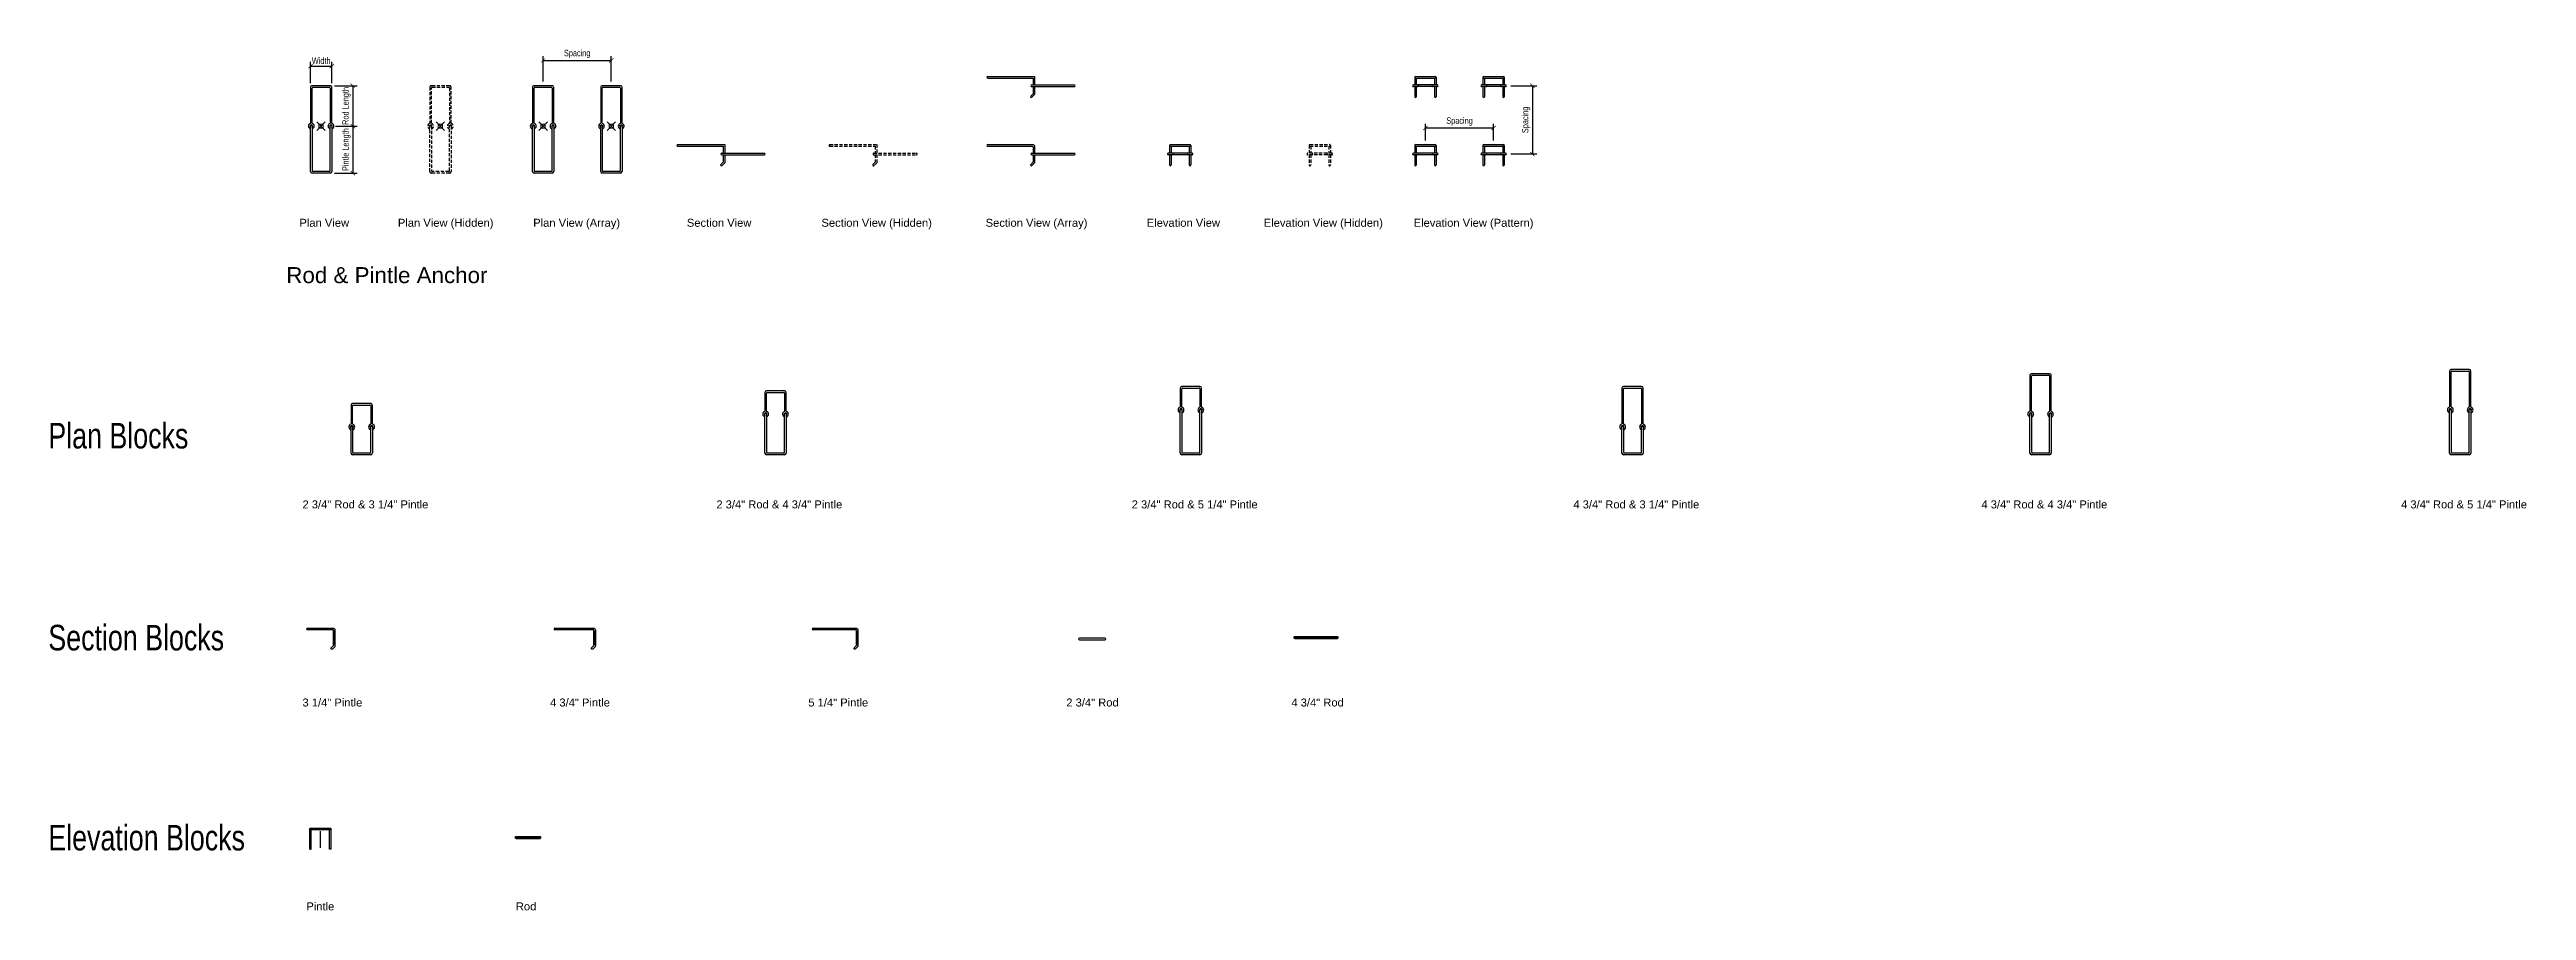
# Model space of a CAD drawing. Header units: inches. Extents: x -20 to 271, y -23 to 78.
import ezdxf
from ezdxf.enums import TextEntityAlignment as Align

# ---------------------------------------------------------------- set-up
doc = ezdxf.new("R2010")
doc.units = ezdxf.units.IN
doc.header["$LTSCALE"] = 48
doc.header["$MEASUREMENT"] = 0
doc.header["$PDMODE"] = 99
doc.header["$PDSIZE"] = 0.5
doc.linetypes.add('HIDDEN2', pattern=[0.1875, 0.125, -0.0625])
doc.layers.add('DIMLINE', color=211, linetype='Continuous', lineweight=18)
doc.layers.add('TITTXT', color=213, linetype='Continuous', lineweight=50)
doc.layers.add('FINE', color=70, linetype='Continuous')
doc.styles.add('Arch-Dim', font='ARIAL.TTF', dxfattribs={"width": 0.75})
doc.styles.add('RomanS', font='romans.shx')
doc.dimstyles.new('Aec-Arch-I-96', dxfattribs={"dimscale": 96, "dimtxt": 0.09375, "dimasz": 0.0625, "dimexe": 0.0625, "dimexo": 0.0625, "dimgap": 0.03125, "dimtad": 1, "dimdec": 4, "dimzin": 3, "dimdsep": 46, "dimlunit": 4, "dimtxsty": 'Arch-Dim', "dimblk": 'ARCHTICK', "dimcen": 0.09375, "dimazin": 2, "dimtfac": 0.75, "dimtdec": 4, "dimtix": 1, "dimtmove": 2, "dimatfit": 2, "dimfxl": 1, "dimtolj": 1, "dimtzin": 0, "dimarcsym": 0})

# ---------------------------------------------------------------- blocks, each defined once
blk = doc.blocks.new('Anno_Title_T2')
at = {"color": 0, "linetype": 'ByBlock', "lineweight": -2, "style": 'RomanS'}
blk.add_attdef('TITLE', (0, 0.5), '', height=1.25, dxfattribs=at)
blk.add_attdef('SCALE', text='', height=0.75, dxfattribs=at).set_placement((0, -0.5), align=Align.TOP_LEFT)
blk = doc.blocks.new('_ArchTick')
at = {"color": 0, "linetype": 'ByBlock', "const_width": 0.15}
blk.add_lwpolyline([(-0.5, -0.5), (0.5, 0.5)], dxfattribs=at)
blk = doc.blocks.new('*D16')
at = {"layer": 'Defpoints', "color": 0}
for p in [(13.01, 74.01), (13.11, 69.26), (15.66, 69.26)]:
    blk.add_point(p, dxfattribs=at)
at = {"layer": 'DIMLINE', "color": 8, "lineweight": -2}
for p, q in [((13.51, 74.01), (16.16, 74.01)), ((15.66, 74.01), (15.66, 69.26)), ((13.61, 69.26), (16.16, 69.26))]:
    blk.add_line(p, q, dxfattribs=at)
at = {"layer": 'DIMLINE', "color": 8, "lineweight": -2, "xscale": 0.5, "yscale": 0.5, "zscale": 0.5}
for p, rotation in [((15.66, 74.01), 90), ((15.66, 69.26), 270)]:
    blk.add_blockref('_ArchTick', p, dxfattribs=dict(at, rotation=rotation))
at = {"layer": 'DIMLINE', "color": 0, "insert": (14.92, 71.64), "char_height": 0.75, "attachment_point": 5, "rotation": 90, "style": 'Arch-Dim'}
blk.add_mtext('\\A1;Rod Length', dxfattribs=at)
blk = doc.blocks.new('_Open90')
at = {"color": 0, "linetype": 'ByBlock', "lineweight": -2}
for p, q in [((0, 0), (-1, 0)), ((-0.5, 0.5), (0, 0)), ((0, 0), (-0.5, -0.5))]:
    blk.add_line(p, q, dxfattribs=at)
blk = doc.blocks.new('*D17')
at = {"layer": 'Defpoints', "color": 0}
for p in [(13.11, 69.26), (13.01, 63.76), (15.66, 63.76)]:
    blk.add_point(p, dxfattribs=at)
at = {"layer": 'DIMLINE', "color": 8, "lineweight": -2}
for p, q in [((13.61, 69.26), (16.16, 69.26)), ((15.66, 69.26), (15.66, 63.76)), ((13.51, 63.76), (16.16, 63.76))]:
    blk.add_line(p, q, dxfattribs=at)
at = {"layer": 'DIMLINE', "color": 8, "lineweight": -2, "xscale": 0.5, "yscale": 0.5, "zscale": 0.5}
for p, rotation in [((15.66, 69.26), 90), ((15.66, 63.76), 270)]:
    blk.add_blockref('_ArchTick', p, dxfattribs=dict(at, rotation=rotation))
at = {"layer": 'DIMLINE', "color": 0, "insert": (14.92, 66.51), "char_height": 0.75, "attachment_point": 5, "rotation": 90, "style": 'Arch-Dim'}
blk.add_mtext('\\A1;Pintle Length', dxfattribs=at)
blk = doc.blocks.new('*D18')
at = {"layer": 'Defpoints', "color": 0}
for p in [(13.2, 76.31), (10.7, 73.82), (13.2, 73.82)]:
    blk.add_point(p, dxfattribs=at)
at = {"layer": 'DIMLINE', "color": 8, "lineweight": -2}
for p, q in [((10.7, 74.32), (10.7, 76.81)), ((10.7, 76.31), (13.2, 76.31)), ((13.2, 74.32), (13.2, 76.81))]:
    blk.add_line(p, q, dxfattribs=at)
at = {"layer": 'DIMLINE', "color": 8, "lineweight": -2, "xscale": 0.5, "yscale": 0.5, "zscale": 0.5, "rotation": 180}
blk.add_blockref('_ArchTick', (10.7, 76.31), dxfattribs=at)
at = {"layer": 'DIMLINE', "color": 8, "lineweight": -2, "xscale": 0.5, "yscale": 0.5, "zscale": 0.5}
blk.add_blockref('_ArchTick', (13.2, 76.31), dxfattribs=at)
at = {"layer": 'DIMLINE', "color": 0, "insert": (11.95, 76.94), "char_height": 0.75, "attachment_point": 5, "style": 'Arch-Dim'}
blk.add_mtext('\\A1;Width', dxfattribs=at)
blk = doc.blocks.new('*D19')
at = {"layer": 'Defpoints', "color": 0}
for p in [(45.97, 76.98), (37.97, 74.01), (45.97, 74.01)]:
    blk.add_point(p, dxfattribs=at)
at = {"layer": 'DIMLINE', "color": 8, "lineweight": -2}
for p, q in [((37.97, 74.51), (37.97, 77.48)), ((37.97, 76.98), (45.97, 76.98)), ((45.97, 74.51), (45.97, 77.48))]:
    blk.add_line(p, q, dxfattribs=at)
at = {"layer": 'DIMLINE', "color": 8, "lineweight": -2, "xscale": 0.5, "yscale": 0.5, "zscale": 0.5, "rotation": 180}
blk.add_blockref('_ArchTick', (37.97, 76.98), dxfattribs=at)
at = {"layer": 'DIMLINE', "color": 8, "lineweight": -2, "xscale": 0.5, "yscale": 0.5, "zscale": 0.5}
blk.add_blockref('_ArchTick', (45.97, 76.98), dxfattribs=at)
at = {"layer": 'DIMLINE', "color": 0, "insert": (41.97, 77.73), "char_height": 0.75, "attachment_point": 5, "style": 'Arch-Dim'}
blk.add_mtext('\\A1;Spacing', dxfattribs=at)
blk = doc.blocks.new('*D20')
at = {"layer": 'Defpoints', "color": 0}
for p in [(141.43, 67.09), (149.43, 69.05), (149.43, 67.09)]:
    blk.add_point(p, dxfattribs=at)
at = {"layer": 'DIMLINE', "color": 8, "lineweight": -2}
for p, q in [((141.43, 67.59), (141.43, 69.55)), ((141.43, 69.05), (149.43, 69.05)), ((149.43, 67.59), (149.43, 69.55))]:
    blk.add_line(p, q, dxfattribs=at)
at = {"layer": 'DIMLINE', "color": 8, "lineweight": -2, "xscale": 0.5, "yscale": 0.5, "zscale": 0.5, "rotation": 180}
blk.add_blockref('_ArchTick', (141.43, 69.05), dxfattribs=at)
at = {"layer": 'DIMLINE', "color": 8, "lineweight": -2, "xscale": 0.5, "yscale": 0.5, "zscale": 0.5}
blk.add_blockref('_ArchTick', (149.43, 69.05), dxfattribs=at)
at = {"layer": 'DIMLINE', "color": 0, "insert": (145.43, 69.8), "char_height": 0.75, "attachment_point": 5, "style": 'Arch-Dim'}
blk.add_mtext('\\A1;Spacing', dxfattribs=at)
blk = doc.blocks.new('*D21')
at = {"layer": 'Defpoints', "color": 0}
for p in [(150.93, 74), (150.93, 66), (153.98, 66)]:
    blk.add_point(p, dxfattribs=at)
at = {"layer": 'DIMLINE', "color": 8, "lineweight": -2}
for p, q in [((151.43, 74), (154.48, 74)), ((153.98, 74), (153.98, 66)), ((151.43, 66), (154.48, 66))]:
    blk.add_line(p, q, dxfattribs=at)
at = {"layer": 'DIMLINE', "color": 8, "lineweight": -2, "xscale": 0.5, "yscale": 0.5, "zscale": 0.5}
for p, rotation in [((153.98, 74), 90), ((153.98, 66), 270)]:
    blk.add_blockref('_ArchTick', p, dxfattribs=dict(at, rotation=rotation))
at = {"layer": 'DIMLINE', "color": 0, "insert": (153.24, 70), "char_height": 0.75, "attachment_point": 5, "rotation": 90, "style": 'Arch-Dim'}
blk.add_mtext('\\A1;Spacing', dxfattribs=at)
blk = doc.blocks.new('AecDtl_4.75Rod&3.25PintlePlan')
at = {"color": 0, "linetype": 'ByBlock', "lineweight": -2, "ltscale": 0.0625}
for p, q in [((-1.23, 4.56), (-1.23, 0.35)), ((1.08, 4.75), (-1.04, 4.75)), ((-1.04, 0.35), (-1.04, 4.47)), ((-0.95, 4.56), (0.99, 4.56)), ((1.08, 4.47), (1.08, 0.35)), ((1.27, 0.35), (1.27, 4.56)), ((-1.23, -3.06), (-1.23, 0)), ((-1.04, 0), (-1.04, -2.97)), ((1.08, -2.97), (1.08, 0)), ((1.27, 0), (1.27, -3.06)), ((1.08, -3.25), (-1.04, -3.25)), ((0.99, -3.06), (-0.95, -3.06))]:
    blk.add_line(p, q, dxfattribs=at)
for centre, radius, start, end in [((-1.04, 4.56), 0.188, 90, 180), ((-0.95, 4.47), 0.0938, 90, 180), ((0.99, 4.47), 0.0938, 0, 90), ((1.08, 4.56), 0.188, 360, 90), ((-1.14, 0), 0.344, 109.4712, 254.1734), ((-1.14, 0), 0.156, 306.8699, 233.1301), ((-1.26, 0.35), 0.0313, 289.4713, 0.0007), ((-1.14, 0), 0.0938, 0, 180), ((-1.01, 0.35), 0.0312, 179.9993, 250.5288), ((-1.14, 0), 0.344, 285.8266, 70.5288), ((1.18, 0), 0.344, 107.9808, 254.1733), ((1.18, 0), 0.156, 306.8699, 233.1301), ((1.05, 0.35), 0.0312, 289.4712, 0.0007), ((1.18, 0), 0.0938, 0, 180), ((1.3, 0.35), 0.0312, 179.9993, 250.5288), ((1.18, 0), 0.344, 285.8265, 70.5289), ((-1.04, -3.06), 0.188, 180, 270), ((-0.95, -2.97), 0.0938, 180, 270), ((0.99, -2.97), 0.0938, 270, 0), ((1.08, -3.06), 0.188, 270, 0)]:
    blk.add_arc(centre, radius, start, end, dxfattribs=at)
blk = doc.blocks.new('AecDtl_3.25PintleSection')
at = {"color": 0, "linetype": 'ByBlock', "lineweight": -2, "ltscale": 0.0625}
blk.add_lwpolyline([(-1.52, 0.19), (1.55, 0.19, -0.414214), (1.73, 0), (1.73, -1.89, -0.198912), (1.7, -1.98), (1.42, -2.26, -1), (1.29, -2.13), (1.53, -1.89, 0.198912), (1.55, -1.84), (1.55, -0.03, 0.414214), (1.52, 0), (-1.52, 0)], format="xyb", dxfattribs=at)
blk.add_arc((-1.52, 0.09), 0.0938, 90, 270, dxfattribs=at)
at = {"layer": 'Defpoints'}
blk.add_line((1.65, -0.07), (1.65, -1.77), dxfattribs=at)
blk = doc.blocks.new('AecDtl_RodElevation')
at = {"color": 0, "linetype": 'ByBlock', "lineweight": -2, "ltscale": 0.0625}
blk.add_lwpolyline([(-1.41, 0.19), (1.41, 0.19, -1), (1.41, 0), (-1.41, 0, -1)], format="xyb", close=True, dxfattribs=at)
for centre, start, end in [((-0.91, 0.09), 270, 90), ((0.91, 0.09), 90, 270)]:
    blk.add_arc(centre, 0.0938, start, end, dxfattribs=at)
at = {"layer": 'Defpoints'}
blk.add_lwpolyline([(-1.41, 0), (1.41, 0, 1), (1.41, 0.19), (-1.41, 0.19, 1)], format="xyb", close=True, dxfattribs=at)
blk = doc.blocks.new('AecDtl_2.75Rod&3.25PintlePlan')
at = {"color": 0, "linetype": 'ByBlock', "lineweight": -2, "ltscale": 0.0625}
for p, q in [((-1.23, 2.56), (-1.23, 0.35)), ((1.08, 2.75), (-1.04, 2.75)), ((-1.04, 0.35), (-1.04, 2.47)), ((-0.95, 2.56), (0.99, 2.56)), ((1.08, 2.47), (1.08, 0.35)), ((1.27, 0.35), (1.27, 2.56)), ((-1.23, -3.06), (-1.23, 0)), ((-1.04, 0), (-1.04, -2.97)), ((1.08, -2.97), (1.08, 0)), ((1.27, 0), (1.27, -3.06)), ((1.08, -3.25), (-1.04, -3.25)), ((0.99, -3.06), (-0.95, -3.06))]:
    blk.add_line(p, q, dxfattribs=at)
for centre, radius, start, end in [((-1.14, 0), 0.344, 109.4712, 254.1734), ((-1.14, 0), 0.156, 306.8699, 233.1301), ((-1.26, 0.35), 0.0313, 289.4713, 0.0007), ((-1.04, 2.56), 0.188, 90, 180), ((-1.14, 0), 0.0938, 0, 180), ((-0.95, 2.47), 0.0938, 90, 180), ((-1.01, 0.35), 0.0312, 179.9993, 250.5288), ((-1.14, 0), 0.344, 285.8266, 70.5288), ((1.18, 0), 0.344, 107.9808, 254.1733), ((0.99, 2.47), 0.0938, 0, 90), ((1.18, 0), 0.156, 306.8699, 233.1301), ((1.05, 0.35), 0.0312, 289.4712, 0.0007), ((1.08, 2.56), 0.188, 360, 90), ((1.18, 0), 0.0938, 0, 180), ((1.3, 0.35), 0.0312, 179.9993, 250.5288), ((1.18, 0), 0.344, 285.8265, 70.5289), ((-1.04, -3.06), 0.188, 180, 270), ((-0.95, -2.97), 0.0938, 180, 270), ((0.99, -2.97), 0.0938, 270, 0), ((1.08, -3.06), 0.188, 270, 0)]:
    blk.add_arc(centre, radius, start, end, dxfattribs=at)
blk = doc.blocks.new('AecDtl_2.75Rod&4.75PintlePlan')
at = {"color": 0, "linetype": 'ByBlock', "lineweight": -2, "ltscale": 0.0625}
for p, q in [((-1.23, 2.56), (-1.23, 0.35)), ((1.08, 2.75), (-1.04, 2.75)), ((-1.04, 0.35), (-1.04, 2.47)), ((-0.95, 2.56), (0.99, 2.56)), ((1.08, 2.47), (1.08, 0.35)), ((1.27, 0.35), (1.27, 2.56)), ((-1.23, -4.56), (-1.23, 0)), ((-1.04, 0), (-1.04, -4.47)), ((1.08, -4.47), (1.08, 0)), ((1.27, 0), (1.27, -4.56)), ((1.08, -4.75), (-1.04, -4.75)), ((0.99, -4.56), (-0.95, -4.56))]:
    blk.add_line(p, q, dxfattribs=at)
for centre, radius, start, end in [((-1.14, 0), 0.344, 109.4712, 254.1734), ((-1.14, 0), 0.156, 306.8699, 233.1301), ((-1.26, 0.35), 0.0313, 289.4713, 0.0007), ((-1.04, 2.56), 0.188, 90, 180), ((-1.14, 0), 0.0938, 0, 180), ((-0.95, 2.47), 0.0938, 90, 180), ((-1.01, 0.35), 0.0312, 179.9993, 250.5288), ((-1.14, 0), 0.344, 285.8266, 70.5288), ((1.18, 0), 0.344, 107.9808, 254.1733), ((0.99, 2.47), 0.0938, 0, 90), ((1.18, 0), 0.156, 306.8699, 233.1301), ((1.05, 0.35), 0.0312, 289.4712, 0.0007), ((1.08, 2.56), 0.188, 360, 90), ((1.18, 0), 0.0938, 0, 180), ((1.3, 0.35), 0.0312, 179.9993, 250.5288), ((1.18, 0), 0.344, 285.8265, 70.5289), ((-1.04, -4.56), 0.188, 180, 270), ((-0.95, -4.47), 0.0938, 180, 270), ((0.99, -4.47), 0.0938, 270, 0), ((1.08, -4.56), 0.188, 270, 0)]:
    blk.add_arc(centre, radius, start, end, dxfattribs=at)
blk = doc.blocks.new('AecDtl_4.75Rod&4.75PintlePlan')
at = {"color": 0, "linetype": 'ByBlock', "lineweight": -2, "ltscale": 0.0625}
for p, q in [((-1.23, 4.56), (-1.23, 0.35)), ((1.08, 4.75), (-1.04, 4.75)), ((-1.04, 0.35), (-1.04, 4.47)), ((-0.95, 4.56), (0.99, 4.56)), ((1.08, 4.47), (1.08, 0.35)), ((1.27, 0.35), (1.27, 4.56)), ((-1.23, -4.56), (-1.23, 0)), ((-1.04, 0), (-1.04, -4.47)), ((1.08, -4.47), (1.08, 0)), ((1.27, 0), (1.27, -4.56)), ((1.08, -4.75), (-1.04, -4.75)), ((0.99, -4.56), (-0.95, -4.56))]:
    blk.add_line(p, q, dxfattribs=at)
for centre, radius, start, end in [((-1.04, 4.56), 0.188, 90, 180), ((-0.95, 4.47), 0.0938, 90, 180), ((0.99, 4.47), 0.0938, 0, 90), ((1.08, 4.56), 0.188, 360, 90), ((-1.14, 0), 0.344, 109.4712, 254.1734), ((-1.14, 0), 0.156, 306.8699, 233.1301), ((-1.26, 0.35), 0.0313, 289.4713, 0.0007), ((-1.14, 0), 0.0938, 0, 180), ((-1.01, 0.35), 0.0312, 179.9993, 250.5288), ((-1.14, 0), 0.344, 285.8266, 70.5288), ((1.18, 0), 0.344, 107.9808, 254.1733), ((1.18, 0), 0.156, 306.8699, 233.1301), ((1.05, 0.35), 0.0312, 289.4712, 0.0007), ((1.18, 0), 0.0938, 0, 180), ((1.3, 0.35), 0.0312, 179.9993, 250.5288), ((1.18, 0), 0.344, 285.8265, 70.5289), ((-1.04, -4.56), 0.188, 180, 270), ((-0.95, -4.47), 0.0938, 180, 270), ((0.99, -4.47), 0.0938, 270, 0), ((1.08, -4.56), 0.188, 270, 0)]:
    blk.add_arc(centre, radius, start, end, dxfattribs=at)
blk = doc.blocks.new('AecDtl_4.75Rod&5.25PintlePlan')
at = {"color": 0, "linetype": 'ByBlock', "lineweight": -2, "ltscale": 0.0625}
for p, q in [((-1.23, 4.56), (-1.23, 0.35)), ((1.08, 4.75), (-1.04, 4.75)), ((-1.04, 0.35), (-1.04, 4.47)), ((-0.95, 4.56), (0.99, 4.56)), ((1.08, 4.47), (1.08, 0.35)), ((1.27, 0.35), (1.27, 4.56)), ((-1.23, -5.06), (-1.23, 0)), ((-1.04, 0), (-1.04, -4.97)), ((1.08, -4.97), (1.08, 0)), ((1.27, 0), (1.27, -5.06)), ((1.08, -5.25), (-1.04, -5.25)), ((0.99, -5.06), (-0.95, -5.06))]:
    blk.add_line(p, q, dxfattribs=at)
for centre, radius, start, end in [((-1.04, 4.56), 0.188, 90, 180), ((-0.95, 4.47), 0.0938, 90, 180), ((0.99, 4.47), 0.0938, 0, 90), ((1.08, 4.56), 0.188, 360, 90), ((-1.14, 0), 0.344, 109.4712, 254.1734), ((-1.14, 0), 0.156, 306.8699, 233.1301), ((-1.26, 0.35), 0.0313, 289.4713, 0.0007), ((-1.14, 0), 0.0938, 0, 180), ((-1.01, 0.35), 0.0312, 179.9993, 250.5288), ((-1.14, 0), 0.344, 285.8266, 70.5288), ((1.18, 0), 0.344, 107.9808, 254.1733), ((1.18, 0), 0.156, 306.8699, 233.1301), ((1.05, 0.35), 0.0312, 289.4712, 0.0007), ((1.18, 0), 0.0938, 0, 180), ((1.3, 0.35), 0.0312, 179.9993, 250.5288), ((1.18, 0), 0.344, 285.8265, 70.5289), ((-1.04, -5.06), 0.188, 180, 270), ((-0.95, -4.97), 0.0938, 180, 270), ((0.99, -4.97), 0.0938, 270, 0), ((1.08, -5.06), 0.188, 270, 0)]:
    blk.add_arc(centre, radius, start, end, dxfattribs=at)
blk = doc.blocks.new('AecDtl_4.75PintleSection')
at = {"color": 0, "linetype": 'ByBlock', "lineweight": -2, "ltscale": 0.0625}
blk.add_lwpolyline([(-2.27, 0.19), (2.3, 0.19, -0.414214), (2.48, 0), (2.48, -1.89, -0.198912), (2.45, -1.98), (2.17, -2.26, -1), (2.04, -2.13), (2.28, -1.89, 0.198912), (2.3, -1.84), (2.3, -0.03, 0.414214), (2.27, 0), (-2.27, 0)], format="xyb", dxfattribs=at)
blk.add_arc((-2.27, 0.09), 0.0938, 90, 270, dxfattribs=at)
at = {"layer": 'Defpoints'}
blk.add_line((2.39, -0.09), (2.39, -1.79), dxfattribs=at)
blk = doc.blocks.new('AecDtl_5.25PintleSection')
at = {"color": 0, "linetype": 'ByBlock', "lineweight": -2, "ltscale": 0.0625}
blk.add_lwpolyline([(-2.52, 0.19), (2.55, 0.19, -0.414214), (2.73, 0), (2.73, -1.89, -0.198912), (2.7, -1.98), (2.42, -2.26, -1), (2.29, -2.13), (2.53, -1.89, 0.198912), (2.55, -1.84), (2.55, -0.03, 0.414214), (2.52, 0), (-2.52, 0)], format="xyb", dxfattribs=at)
blk.add_arc((-2.52, 0.09), 0.0938, 90, 270, dxfattribs=at)
at = {"layer": 'Defpoints'}
blk.add_line((2.66, -0.11), (2.66, -1.8), dxfattribs=at)
blk = doc.blocks.new('AecDtl_PintleElevation')
at = {"color": 0, "linetype": 'ByBlock', "lineweight": -2, "ltscale": 0.0625}
blk.add_lwpolyline([(1.16, 0), (-1.16, 0, -1), (-1.16, 0.19), (1.16, 0.19, -1)], format="xyb", close=True, dxfattribs=at)
for points in [[(-1.25, 0.09), (-1.25, -1), (-1.25, -2.19, 1), (-1.06, -2.19), (-1.06, -1), (-1.06, 0)], [(1.25, 0.09), (1.25, -1), (1.25, -2.19, -1), (1.06, -2.19), (1.06, -1), (1.06, 0)]]:
    blk.add_lwpolyline(points, format="xyb", dxfattribs=at)
at = {"layer": 'Defpoints'}
blk.add_line((0, -0.14), (0, -2.12), dxfattribs=at)
blk = doc.blocks.new('AecDtl_2.75Rod&5.25PintlePlan')
at = {"color": 0, "linetype": 'ByBlock', "lineweight": -2, "ltscale": 0.0625}
for p, q in [((-1.23, 2.56), (-1.23, 0.35)), ((1.08, 2.75), (-1.04, 2.75)), ((-1.04, 0.35), (-1.04, 2.47)), ((-0.95, 2.56), (0.99, 2.56)), ((1.08, 2.47), (1.08, 0.35)), ((1.27, 0.35), (1.27, 2.56)), ((-1.23, -5.06), (-1.23, 0)), ((-1.04, 0), (-1.04, -4.97)), ((1.08, -4.97), (1.08, 0)), ((1.27, 0), (1.27, -5.06)), ((1.08, -5.25), (-1.04, -5.25)), ((0.99, -5.06), (-0.95, -5.06))]:
    blk.add_line(p, q, dxfattribs=at)
for centre, radius, start, end in [((-1.14, 0), 0.344, 109.4712, 254.1734), ((-1.14, 0), 0.156, 306.8699, 233.1301), ((-1.26, 0.35), 0.0313, 289.4713, 0.0007), ((-1.04, 2.56), 0.188, 90, 180), ((-1.14, 0), 0.0938, 0, 180), ((-0.95, 2.47), 0.0938, 90, 180), ((-1.01, 0.35), 0.0312, 179.9993, 250.5288), ((-1.14, 0), 0.344, 285.8266, 70.5288), ((1.18, 0), 0.344, 107.9808, 254.1733), ((0.99, 2.47), 0.0938, 0, 90), ((1.18, 0), 0.156, 306.8699, 233.1301), ((1.05, 0.35), 0.0312, 289.4712, 0.0007), ((1.08, 2.56), 0.188, 360, 90), ((1.18, 0), 0.0938, 0, 180), ((1.3, 0.35), 0.0312, 179.9993, 250.5288), ((1.18, 0), 0.344, 285.8265, 70.5289), ((-1.04, -5.06), 0.188, 180, 270), ((-0.95, -4.97), 0.0938, 180, 270), ((0.99, -4.97), 0.0938, 270, 0), ((1.08, -5.06), 0.188, 270, 0)]:
    blk.add_arc(centre, radius, start, end, dxfattribs=at)
blk = doc.blocks.new('AecDtl_4.75RodSection')
at = {"color": 0, "linetype": 'ByBlock', "lineweight": -2, "ltscale": 0.0625}
blk.add_lwpolyline([(4.84375, 0), (-0.15625, 0, -1), (-0.15625, 0.1875), (4.84375, 0.1875, -1)], format="xyb", close=True, dxfattribs=at)
at = {"layer": 'Defpoints'}
blk.add_lwpolyline([(-0.15625, 0), (4.84375, 0, 1), (4.84375, 0.1875), (-0.15625, 0.1875, 1)], format="xyb", close=True, dxfattribs=at)
blk = doc.blocks.new('AecDtl_2.75RodSection')
at = {"color": 0, "linetype": 'ByBlock', "lineweight": -2, "ltscale": 0.0625}
blk.add_lwpolyline([(-0.15625, 0), (2.84375, 0, 1), (2.84375, 0.1875), (-0.15625, 0.1875, 1)], format="xyb", close=True, dxfattribs=at)
at = {"layer": 'Defpoints'}
blk.add_lwpolyline([(-0.15625, 0), (2.84375, 0, 1), (2.84375, 0.1875), (-0.15625, 0.1875, 1)], format="xyb", close=True, dxfattribs=at)

msp = doc.modelspace()

# ---------------------------------------------------------------- linework, layer by layer
at = {"layer": 'DIMLINE'}
for p in [(11.93053, 69.26164), (25.91485, 69.26164), (37.97366, 69.26164), (45.97366, 69.26164)]:
    msp.add_point(p, dxfattribs=at)
at = {"layer": 'FINE'}
for p, q in [((10.69935, 73.82414), (10.69935, 69.61519)), ((13.01185, 74.01164), (10.88685, 74.01164)), ((10.88685, 69.61519), (10.88685, 73.73039)), ((10.9806, 73.82414), (12.9181, 73.82414)), ((13.01185, 73.73039), (13.01185, 69.6152)), ((13.19935, 69.61519), (13.19935, 73.82414)), ((36.72366, 73.82414), (36.72366, 69.61519)), ((39.03616, 74.01164), (36.91116, 74.01164)), ((36.91116, 69.61519), (36.91116, 73.73039)), ((37.00491, 73.82414), (38.94241, 73.82414)), ((39.03616, 73.73039), (39.03616, 69.6152)), ((39.22366, 69.61519), (39.22366, 73.82414)), ((44.72366, 73.82414), (44.72366, 69.61519)), ((47.03616, 74.01164), (44.91116, 74.01164)), ((44.91116, 69.61519), (44.91116, 73.73039)), ((45.00491, 73.82414), (46.94241, 73.82414)), ((47.03616, 73.73039), (47.03616, 69.6152)), ((47.22366, 69.61519), (47.22366, 73.82414)), ((10.69935, 63.94914), (10.69935, 69.26164)), ((10.88685, 69.26164), (10.88685, 64.04289)), ((13.01185, 64.04289), (13.01185, 69.26164)), ((13.19935, 69.26164), (13.19935, 63.94914)), ((36.72366, 63.94914), (36.72366, 69.26164)), ((36.91116, 69.26164), (36.91116, 64.04289)), ((39.03616, 64.04289), (39.03616, 69.26164)), ((39.22366, 69.26164), (39.22366, 63.94914)), ((44.72366, 63.94914), (44.72366, 69.26164)), ((44.91116, 69.26164), (44.91116, 64.04289)), ((47.03616, 64.04289), (47.03616, 69.26164)), ((47.22366, 69.26164), (47.22366, 63.94914)), ((12.9181, 63.94914), (10.9806, 63.94914)), ((38.94241, 63.94914), (37.00491, 63.94914)), ((46.94241, 63.94914), (45.00491, 63.94914)), ((13.01185, 63.76164), (10.88685, 63.76164)), ((39.03616, 63.76164), (36.91116, 63.76164)), ((47.03616, 63.76164), (44.91116, 63.76164))]:
    msp.add_line(p, q, dxfattribs=at)
at = {"layer": 'FINE', "linetype": 'HIDDEN2', "ltscale": 0.0625}
for p, q in [((24.68368, 73.82414), (24.68368, 69.61519)), ((26.99618, 74.01164), (24.87118, 74.01164)), ((24.87118, 69.61519), (24.87118, 73.73039)), ((24.96493, 73.82414), (26.90243, 73.82414)), ((26.99618, 73.73039), (26.99618, 69.6152)), ((27.18368, 69.61519), (27.18368, 73.82414)), ((24.68368, 63.94914), (24.68368, 69.26164)), ((24.87118, 69.26164), (24.87118, 64.04289)), ((26.99618, 64.04289), (26.99618, 69.26164)), ((27.18368, 69.26164), (27.18368, 63.94914)), ((26.90243, 63.94914), (24.96493, 63.94914)), ((26.99618, 63.76164), (24.87118, 63.76164))]:
    msp.add_line(p, q, dxfattribs=at)
at = {"layer": 'FINE'}
for points in [[(90.10844, 75.09395), (95.60844, 75.09395), (95.60844, 74.09395)], [(90.10844, 74.90645), (95.42094, 74.90645), (95.42094, 74.09395)], [(95.42094, 73.90645), (95.42094, 73.03903), (95.16114, 72.77923)], [(95.26469, 74.09395), (100.26469, 74.09395)], [(95.26469, 73.90645), (100.26469, 73.90645)], [(95.60844, 73.90645), (95.60844, 72.96137), (95.29372, 72.64665)], [(142.83415, 74.09395), (140.02165, 74.09395)], [(142.83415, 73.90645), (140.02165, 73.90645)], [(140.1779, 75.0002), (140.1779, 74.09395)], [(140.1779, 73.90645), (140.1779, 72.71294)], [(140.27165, 75.09395), (142.58415, 75.09395)], [(140.27165, 74.90645), (142.58415, 74.90645)], [(140.3654, 74.90645), (140.3654, 74.09395)], [(140.3654, 73.90645), (140.3654, 72.71294)], [(142.4904, 74.90645), (142.4904, 74.09395)], [(142.4904, 73.90645), (142.4904, 72.71294)], [(142.6779, 75.0002), (142.6779, 74.09395)], [(142.6779, 73.90645), (142.6779, 72.71294)], [(150.83415, 74.09395), (148.02165, 74.09395)], [(150.83415, 73.90645), (148.02165, 73.90645)], [(148.1779, 75.0002), (148.1779, 74.09395)], [(148.1779, 73.90645), (148.1779, 72.71294)], [(148.27165, 75.09395), (150.58415, 75.09395)], [(148.27165, 74.90645), (150.58415, 74.90645)], [(148.3654, 74.90645), (148.3654, 74.09395)], [(148.3654, 73.90645), (148.3654, 72.71294)], [(150.4904, 74.90645), (150.4904, 74.09395)], [(150.4904, 73.90645), (150.4904, 72.71294)], [(150.6779, 75.0002), (150.6779, 74.09395)], [(150.6779, 73.90645), (150.6779, 72.71294)], [(53.76448, 67.09395), (59.26448, 67.09395), (59.26448, 66.09395)], [(53.76448, 66.90645), (59.07698, 66.90645), (59.07698, 66.09395)], [(111.42581, 67.0002), (111.42581, 66.09395)], [(111.51956, 67.09395), (113.83206, 67.09395)], [(111.51956, 66.90645), (113.83206, 66.90645)], [(111.61331, 66.90645), (111.61331, 66.09395)], [(113.73831, 66.90645), (113.73831, 66.09395)], [(113.92581, 67.0002), (113.92581, 66.09395)], [(140.1779, 67.0002), (140.1779, 66.09395)], [(140.27165, 67.09395), (142.58415, 67.09395)], [(140.27165, 66.90645), (142.58415, 66.90645)], [(140.3654, 66.90645), (140.3654, 66.09395)], [(142.4904, 66.90645), (142.4904, 66.09395)], [(142.6779, 67.0002), (142.6779, 66.09395)], [(148.1779, 67.0002), (148.1779, 66.09395)], [(148.27165, 67.09395), (150.58415, 67.09395)], [(148.27165, 66.90645), (150.58415, 66.90645)], [(148.3654, 66.90645), (148.3654, 66.09395)], [(150.4904, 66.90645), (150.4904, 66.09395)], [(150.6779, 67.0002), (150.6779, 66.09395)], [(59.07698, 65.90645), (59.07698, 65.03903), (58.81718, 64.77923)], [(58.92073, 66.09395), (63.92073, 66.09395)], [(58.92073, 65.90645), (63.92073, 65.90645)], [(59.26448, 65.90645), (59.26448, 64.96137), (58.94976, 64.64665)], [(95.26469, 66.09395), (100.26469, 66.09395)], [(95.26469, 65.90645), (100.26469, 65.90645)], [(114.08206, 66.09395), (111.26956, 66.09395)], [(114.08206, 65.90645), (111.26956, 65.90645)], [(111.42581, 65.90645), (111.42581, 64.71294)], [(111.61331, 65.90645), (111.61331, 64.71294)], [(113.73831, 65.90645), (113.73831, 64.71294)], [(113.92581, 65.90645), (113.92581, 64.71294)], [(142.83415, 66.09395), (140.02165, 66.09395)], [(142.83415, 65.90645), (140.02165, 65.90645)], [(140.1779, 65.90645), (140.1779, 64.71294)], [(140.3654, 65.90645), (140.3654, 64.71294)], [(142.4904, 65.90645), (142.4904, 64.71294)], [(142.6779, 65.90645), (142.6779, 64.71294)], [(150.83415, 66.09395), (148.02165, 66.09395)], [(150.83415, 65.90645), (148.02165, 65.90645)], [(148.1779, 65.90645), (148.1779, 64.71294)], [(148.3654, 65.90645), (148.3654, 64.71294)], [(150.4904, 65.90645), (150.4904, 64.71294)], [(150.6779, 65.90645), (150.6779, 64.71294)]]:
    msp.add_lwpolyline(points, dxfattribs=at)
at = {"layer": 'FINE', "linetype": 'HIDDEN2', "ltscale": 0.0625}
for points in [[(71.5968, 67.09395), (77.0968, 67.09395), (77.0968, 66.09395)], [(71.5968, 66.90645), (76.9093, 66.90645), (76.9093, 66.09395)], [(127.79561, 67.0002), (127.79561, 66.09395)], [(127.88936, 67.09395), (130.20186, 67.09395)], [(127.88936, 66.90645), (130.20186, 66.90645)], [(127.98311, 66.90645), (127.98311, 66.09395)], [(130.10811, 66.90645), (130.10811, 66.09395)], [(130.29561, 67.0002), (130.29561, 66.09395)], [(76.9093, 65.90645), (76.9093, 65.03903), (76.6495, 64.77923)], [(76.75305, 66.09395), (81.75305, 66.09395)], [(76.75305, 65.90645), (81.75305, 65.90645)], [(77.0968, 65.90645), (77.0968, 64.96137), (76.78208, 64.64665)], [(130.45186, 66.09395), (127.63936, 66.09395)], [(130.45186, 65.90645), (127.63936, 65.90645)], [(127.79561, 65.90645), (127.79561, 64.71294)], [(127.98311, 65.90645), (127.98311, 64.71294)], [(130.10811, 65.90645), (130.10811, 64.71294)], [(130.29561, 65.90645), (130.29561, 64.71294)]]:
    msp.add_lwpolyline(points, dxfattribs=at)
at = {"layer": 'FINE'}
for points in [[(90.10844, 67.09395), (95.42094, 67.09395, -0.414213562), (95.60844, 66.90645), (95.60844, 66.09395)], [(90.10844, 66.90645), (95.32719, 66.90645, -0.414213562), (95.42094, 66.8127), (95.42094, 66.09395)], [(95.42094, 65.90645), (95.42094, 65.07786, -0.198912367), (95.39348, 65.01157), (95.16114, 64.77923)], [(95.60844, 65.90645), (95.60844, 65.03903, -0.198912367), (95.55352, 64.90645), (95.29372, 64.64665)]]:
    msp.add_lwpolyline(points, format="xyb", dxfattribs=at)
for centre, radius, start, end in [((10.88685, 73.82414), 0.1875, 90, 180.0000016), ((10.9806, 73.73039), 0.09375, 90, 179.9999983), ((12.9181, 73.73039), 0.09375, 0, 90), ((13.01185, 73.82414), 0.1875, 359.9999984, 90), ((36.91116, 73.82414), 0.1875, 90, 180.0000016), ((37.00491, 73.73039), 0.09375, 90, 179.9999983), ((38.94241, 73.73039), 0.09375, 0, 90), ((39.03616, 73.82414), 0.1875, 359.9999984, 90), ((44.91116, 73.82414), 0.1875, 90, 180.0000016), ((45.00491, 73.73039), 0.09375, 90, 179.9999983), ((46.94241, 73.73039), 0.09375, 0, 90), ((47.03616, 73.82414), 0.1875, 359.9999984, 90), ((90.10844, 75.0002), 0.09375, 90, 270), ((95.22743, 72.71294), 0.09375, 135, 315), ((95.26469, 74.0002), 0.09375, 90, 270), ((100.26469, 74.0002), 0.09375, 270, 90), ((140.02165, 74.0002), 0.09375, 90, 270), ((140.27165, 75.0002), 0.09375, 90, 270), ((140.27165, 72.71294), 0.09375, 180, 0), ((140.52165, 74.0002), 0.09375, 270, 90), ((142.33415, 74.0002), 0.09375, 90, 270), ((142.58415, 72.71294), 0.09375, 180, 0), ((142.58415, 75.0002), 0.09375, 270, 90), ((142.83415, 74.0002), 0.09375, 270, 90), ((148.02165, 74.0002), 0.09375, 90, 270), ((148.27165, 75.0002), 0.09375, 90, 270), ((148.27165, 72.71294), 0.09375, 180, 0), ((148.52165, 74.0002), 0.09375, 270, 90), ((150.33415, 74.0002), 0.09375, 90, 270), ((150.58415, 72.71294), 0.09375, 180, 0), ((150.58415, 75.0002), 0.09375, 270, 90), ((150.83415, 74.0002), 0.09375, 270, 90), ((10.7931, 69.26164), 0.34375, 109.4712025, 254.1733681), ((10.7931, 69.26164), 0.15625, 306.8698976, 233.1301024), ((10.6681, 69.61519), 0.03125, 289.4712865, 0.000714), ((10.7931, 69.26164), 0.09375, 0, 180), ((10.9181, 69.61519), 0.03125, 179.999286, 250.5288249), ((10.7931, 69.26164), 0.34375, 285.8266083, 70.5288115), ((13.1056, 69.26164), 0.34375, 107.9807845, 254.1732608), ((13.1056, 69.26164), 0.15625, 306.8698976, 233.1301024), ((12.9806, 69.61519), 0.03125, 289.4711751, 0.000714), ((13.1056, 69.26164), 0.09375, 0, 180), ((13.2306, 69.61519), 0.03125, 179.999286, 250.5288249), ((13.1056, 69.26164), 0.34375, 285.826501, 70.528921), ((36.81741, 69.26164), 0.34375, 109.4712025, 254.1733681), ((36.81741, 69.26164), 0.15625, 306.8698976, 233.1301024), ((36.69241, 69.61519), 0.03125, 289.4712865, 0.000714), ((36.81741, 69.26164), 0.09375, 0, 180), ((36.94241, 69.61519), 0.03125, 179.999286, 250.5288249), ((36.81741, 69.26164), 0.34375, 285.8266083, 70.5288115), ((39.12991, 69.26164), 0.34375, 107.9807845, 254.1732608), ((39.12991, 69.26164), 0.15625, 306.8698976, 233.1301024), ((39.00491, 69.61519), 0.03125, 289.4711751, 0.000714), ((39.12991, 69.26164), 0.09375, 0, 180), ((39.25491, 69.61519), 0.03125, 179.999286, 250.5288249), ((39.12991, 69.26164), 0.34375, 285.826501, 70.528921), ((44.81741, 69.26164), 0.34375, 109.4712025, 254.1733681), ((44.81741, 69.26164), 0.15625, 306.8698976, 233.1301024), ((44.69241, 69.61519), 0.03125, 289.4712865, 0.000714), ((44.81741, 69.26164), 0.09375, 0, 180), ((44.94241, 69.61519), 0.03125, 179.999286, 250.5288249), ((44.81741, 69.26164), 0.34375, 285.8266083, 70.5288115), ((47.12991, 69.26164), 0.34375, 107.9807845, 254.1732608), ((47.12991, 69.26164), 0.15625, 306.8698976, 233.1301024), ((47.00491, 69.61519), 0.03125, 289.4711751, 0.000714), ((47.12991, 69.26164), 0.09375, 0, 180), ((47.25491, 69.61519), 0.03125, 179.999286, 250.5288249), ((47.12991, 69.26164), 0.34375, 285.826501, 70.528921), ((53.76448, 67.0002), 0.09375, 90, 270), ((90.10844, 67.0002), 0.09375, 90, 270), ((111.51956, 67.0002), 0.09375, 90, 270), ((113.83206, 67.0002), 0.09375, 270, 90), ((140.27165, 67.0002), 0.09375, 90, 270), ((142.58415, 67.0002), 0.09375, 270, 90), ((148.27165, 67.0002), 0.09375, 90, 270), ((150.58415, 67.0002), 0.09375, 270, 90), ((10.88685, 63.94914), 0.1875, 180, 270), ((10.9806, 64.04289), 0.09375, 180, 270), ((12.9181, 64.04289), 0.09375, 270, 0), ((13.01185, 63.94914), 0.1875, 270, 0), ((36.91116, 63.94914), 0.1875, 180, 270), ((37.00491, 64.04289), 0.09375, 180, 270), ((38.94241, 64.04289), 0.09375, 270, 0), ((39.03616, 63.94914), 0.1875, 270, 0), ((44.91116, 63.94914), 0.1875, 180, 270), ((45.00491, 64.04289), 0.09375, 180, 270), ((46.94241, 64.04289), 0.09375, 270, 0), ((47.03616, 63.94914), 0.1875, 270, 0), ((58.88347, 64.71294), 0.09375, 135, 315), ((58.92073, 66.0002), 0.09375, 90, 270), ((63.92073, 66.0002), 0.09375, 270, 90), ((95.22743, 64.71294), 0.09375, 135, 315), ((95.26469, 66.0002), 0.09375, 90, 270), ((100.26469, 66.0002), 0.09375, 270, 90), ((111.26956, 66.0002), 0.09375, 90, 270), ((111.51956, 64.71294), 0.09375, 180, 0), ((111.76956, 66.0002), 0.09375, 270, 90), ((113.58206, 66.0002), 0.09375, 90, 270), ((113.83206, 64.71294), 0.09375, 180, 0), ((114.08206, 66.0002), 0.09375, 270, 90), ((140.02165, 66.0002), 0.09375, 90, 270), ((140.27165, 64.71294), 0.09375, 180, 0), ((140.52165, 66.0002), 0.09375, 270, 90), ((142.33415, 66.0002), 0.09375, 90, 270), ((142.58415, 64.71294), 0.09375, 180, 0), ((142.83415, 66.0002), 0.09375, 270, 90), ((148.02165, 66.0002), 0.09375, 90, 270), ((148.27165, 64.71294), 0.09375, 180, 0), ((148.52165, 66.0002), 0.09375, 270, 90), ((150.33415, 66.0002), 0.09375, 90, 270), ((150.58415, 64.71294), 0.09375, 180, 0), ((150.83415, 66.0002), 0.09375, 270, 90)]:
    msp.add_arc(centre, radius, start, end, dxfattribs=at)
at = {"layer": 'FINE', "linetype": 'HIDDEN2', "ltscale": 0.0625}
for centre, radius, start, end in [((24.87118, 73.82414), 0.1875, 90, 180.0000016), ((24.96493, 73.73039), 0.09375, 90, 179.9999983), ((26.90243, 73.73039), 0.09375, 0, 90), ((26.99618, 73.82414), 0.1875, 359.9999984, 90), ((24.77743, 69.26164), 0.34375, 109.4712025, 254.1733681), ((24.77743, 69.26164), 0.15625, 306.8698976, 233.1301024), ((24.65243, 69.61519), 0.03125, 289.4712865, 0.000714), ((24.77743, 69.26164), 0.09375, 0, 180), ((24.90243, 69.61519), 0.03125, 179.999286, 250.5288249), ((24.77743, 69.26164), 0.34375, 285.8266083, 70.5288115), ((27.08993, 69.26164), 0.34375, 107.9807845, 254.1732608), ((27.08993, 69.26164), 0.15625, 306.8698976, 233.1301024), ((26.96493, 69.61519), 0.03125, 289.4711751, 0.000714), ((27.08993, 69.26164), 0.09375, 0, 180), ((27.21493, 69.61519), 0.03125, 179.999286, 250.5288249), ((27.08993, 69.26164), 0.34375, 285.826501, 70.528921), ((71.5968, 67.0002), 0.09375, 90, 270), ((127.88936, 67.0002), 0.09375, 90, 270), ((130.20186, 67.0002), 0.09375, 270, 90), ((24.87118, 63.94914), 0.1875, 180, 270), ((24.96493, 64.04289), 0.09375, 180, 270), ((26.90243, 64.04289), 0.09375, 270, 0), ((26.99618, 63.94914), 0.1875, 270, 0), ((76.71579, 64.71294), 0.09375, 135, 315), ((76.75305, 66.0002), 0.09375, 90, 270), ((81.75305, 66.0002), 0.09375, 270, 90), ((127.63936, 66.0002), 0.09375, 90, 270), ((127.88936, 64.71294), 0.09375, 180, 0), ((128.13936, 66.0002), 0.09375, 270, 90), ((129.95186, 66.0002), 0.09375, 90, 270), ((130.20186, 64.71294), 0.09375, 180, 0), ((130.45186, 66.0002), 0.09375, 270, 90)]:
    msp.add_arc(centre, radius, start, end, dxfattribs=at)

# ---------------------------------------------------------------- block references
for name, p in [('AecDtl_4.75Rod&5.25PintlePlan', (262.75629, 35.97556)), ('AecDtl_2.75Rod&4.75PintlePlan', (65.21106, 35.47556)), ('AecDtl_2.75Rod&5.25PintlePlan', (113.91379, 35.97556)), ('AecDtl_4.75Rod&3.25PintlePlan', (165.7033, 33.97556)), ('AecDtl_4.75Rod&4.75PintlePlan', (213.54859, 35.47556)), ('AecDtl_2.75Rod&3.25PintlePlan', (16.67982, 33.97556)), ('AecDtl_3.25PintleSection', (11.83884, 10.18148)), ('AecDtl_4.75PintleSection', (41.62112, 10.18148)), ('AecDtl_5.25PintleSection', (72.15216, 10.18148)), ('AecDtl_2.75RodSection', (101.02077, 9.01951)), ('AecDtl_4.75RodSection', (126.26823, 9.18148)), ('AecDtl_PintleElevation', (11.84642, -13.28392)), ('AecDtl_RodElevation', (36.20433, -14.28392))]:
    msp.add_blockref(name, p)
at = {"layer": 'TITTXT'}
ref = msp.add_blockref('Anno_Title_T2', (9.4007, 57.08629), dxfattribs=dict(at, xscale=0.75, yscale=0.75, zscale=0.75))
ref.add_attrib('TITLE', 'Plan View', (9.4007, 57.46129), dxfattribs={"layer": '0', "color": 0, "linetype": 'ByBlock', "lineweight": -2, "height": 0.9375, "style": 'Arch-Dim'})
ref = msp.add_blockref('Anno_Title_T2', (20.94372, 57.08629), dxfattribs=dict(at, xscale=0.75, yscale=0.75, zscale=0.75))
ref.add_attrib('TITLE', 'Plan View (Hidden)', (20.94372, 57.46129), dxfattribs={"layer": '0', "color": 0, "linetype": 'ByBlock', "lineweight": -2, "height": 0.9375, "style": 'Arch-Dim'})
ref = msp.add_blockref('Anno_Title_T2', (36.8143, 57.08629), dxfattribs=dict(at, xscale=0.75, yscale=0.75, zscale=0.75))
ref.add_attrib('TITLE', 'Plan View (Array)', (36.8143, 57.46129), dxfattribs={"layer": '0', "color": 0, "linetype": 'ByBlock', "lineweight": -2, "height": 0.9375, "style": 'Arch-Dim'})
ref = msp.add_blockref('Anno_Title_T2', (54.82888, 57.08629), dxfattribs=dict(at, xscale=0.75, yscale=0.75, zscale=0.75))
ref.add_attrib('TITLE', 'Section View', (54.82888, 57.46129), dxfattribs={"layer": '0', "color": 0, "linetype": 'ByBlock', "lineweight": -2, "height": 0.9375, "style": 'Arch-Dim'})
ref = msp.add_blockref('Anno_Title_T2', (70.61098, 57.08629), dxfattribs=dict(at, xscale=0.75, yscale=0.75, zscale=0.75))
ref.add_attrib('TITLE', 'Section View (Hidden)', (70.61098, 57.46129), dxfattribs={"layer": '0', "color": 0, "linetype": 'ByBlock', "lineweight": -2, "height": 0.9375, "style": 'Arch-Dim'})
ref = msp.add_blockref('Anno_Title_T2', (89.86582, 57.08629), dxfattribs=dict(at, xscale=0.75, yscale=0.75, zscale=0.75))
ref.add_attrib('TITLE', 'Section View (Array)', (89.86582, 57.46129), dxfattribs={"layer": '0', "color": 0, "linetype": 'ByBlock', "lineweight": -2, "height": 0.9375, "style": 'Arch-Dim'})
ref = msp.add_blockref('Anno_Title_T2', (108.75457, 57.08629), dxfattribs=dict(at, xscale=0.75, yscale=0.75, zscale=0.75))
ref.add_attrib('TITLE', 'Elevation View', (108.75457, 57.46129), dxfattribs={"layer": '0', "color": 0, "linetype": 'ByBlock', "lineweight": -2, "height": 0.9375, "style": 'Arch-Dim'})
ref = msp.add_blockref('Anno_Title_T2', (122.47309, 57.08629), dxfattribs=dict(at, xscale=0.75, yscale=0.75, zscale=0.75))
ref.add_attrib('TITLE', 'Elevation View (Hidden)', (122.47309, 57.46129), dxfattribs={"layer": '0', "color": 0, "linetype": 'ByBlock', "lineweight": -2, "height": 0.9375, "style": 'Arch-Dim'})
ref = msp.add_blockref('Anno_Title_T2', (140.05184, 57.08629), dxfattribs=dict(at, xscale=0.75, yscale=0.75, zscale=0.75))
ref.add_attrib('TITLE', 'Elevation View (Pattern)', (140.05184, 57.46129), dxfattribs={"layer": '0', "color": 0, "linetype": 'ByBlock', "lineweight": -2, "height": 0.9375, "style": 'Arch-Dim'})
ref = msp.add_blockref('Anno_Title_T2', (7.8612, 50.09996), dxfattribs=dict(at, xscale=1.5, yscale=1.5, zscale=1.5))
ref.add_attrib('TITLE', 'Rod & Pintle Anchor', (7.8612, 50.84996), dxfattribs={"layer": '0', "color": 0, "linetype": 'ByBlock', "lineweight": -2, "height": 1.875, "style": 'Arch-Dim'})
ref = msp.add_blockref('Anno_Title_T2', (9.75835, 24.05021), dxfattribs=dict(at, xscale=0.75, yscale=0.75, zscale=0.75))
ref.add_attrib('TITLE', '2 3/4" Rod & 3 1/4" Pintle', (9.75835, 24.42521), dxfattribs={"layer": '0', "color": 0, "linetype": 'ByBlock', "lineweight": -2, "height": 0.9375, "style": 'Arch-Dim'})
ref = msp.add_blockref('Anno_Title_T2', (58.28959, 24.05021), dxfattribs=dict(at, xscale=0.75, yscale=0.75, zscale=0.75))
ref.add_attrib('TITLE', '2 3/4" Rod & 4 3/4" Pintle', (58.28959, 24.42521), dxfattribs={"layer": '0', "color": 0, "linetype": 'ByBlock', "lineweight": -2, "height": 0.9375, "style": 'Arch-Dim'})
ref = msp.add_blockref('Anno_Title_T2', (106.99231, 24.05021), dxfattribs=dict(at, xscale=0.75, yscale=0.75, zscale=0.75))
ref.add_attrib('TITLE', '2 3/4" Rod & 5 1/4" Pintle', (106.99231, 24.42521), dxfattribs={"layer": '0', "color": 0, "linetype": 'ByBlock', "lineweight": -2, "height": 0.9375, "style": 'Arch-Dim'})
ref = msp.add_blockref('Anno_Title_T2', (158.78183, 24.05021), dxfattribs=dict(at, xscale=0.75, yscale=0.75, zscale=0.75))
ref.add_attrib('TITLE', '4 3/4" Rod & 3 1/4" Pintle', (158.78183, 24.42521), dxfattribs={"layer": '0', "color": 0, "linetype": 'ByBlock', "lineweight": -2, "height": 0.9375, "style": 'Arch-Dim'})
ref = msp.add_blockref('Anno_Title_T2', (206.62712, 24.05021), dxfattribs=dict(at, xscale=0.75, yscale=0.75, zscale=0.75))
ref.add_attrib('TITLE', '4 3/4" Rod & 4 3/4" Pintle', (206.62712, 24.42521), dxfattribs={"layer": '0', "color": 0, "linetype": 'ByBlock', "lineweight": -2, "height": 0.9375, "style": 'Arch-Dim'})
ref = msp.add_blockref('Anno_Title_T2', (255.83482, 24.05021), dxfattribs=dict(at, xscale=0.75, yscale=0.75, zscale=0.75))
ref.add_attrib('TITLE', '4 3/4" Rod & 5 1/4" Pintle', (255.83482, 24.42521), dxfattribs={"layer": '0', "color": 0, "linetype": 'ByBlock', "lineweight": -2, "height": 0.9375, "style": 'Arch-Dim'})
ref = msp.add_blockref('Anno_Title_T2', (9.75835, 0.81176), dxfattribs=dict(at, xscale=0.75, yscale=0.75, zscale=0.75))
ref.add_attrib('TITLE', '3 1/4" Pintle', (9.75835, 1.18676), dxfattribs={"layer": '0', "color": 0, "linetype": 'ByBlock', "lineweight": -2, "height": 0.9375, "style": 'Arch-Dim'})
ref = msp.add_blockref('Anno_Title_T2', (38.79063, 0.81176), dxfattribs=dict(at, xscale=0.75, yscale=0.75, zscale=0.75))
ref.add_attrib('TITLE', '4 3/4" Pintle', (38.79063, 1.18676), dxfattribs={"layer": '0', "color": 0, "linetype": 'ByBlock', "lineweight": -2, "height": 0.9375, "style": 'Arch-Dim'})
ref = msp.add_blockref('Anno_Title_T2', (69.07167, 0.81176), dxfattribs=dict(at, xscale=0.75, yscale=0.75, zscale=0.75))
ref.add_attrib('TITLE', '5 1/4" Pintle', (69.07167, 1.18676), dxfattribs={"layer": '0', "color": 0, "linetype": 'ByBlock', "lineweight": -2, "height": 0.9375, "style": 'Arch-Dim'})
ref = msp.add_blockref('Anno_Title_T2', (99.3221, 0.81176), dxfattribs=dict(at, xscale=0.75, yscale=0.75, zscale=0.75))
ref.add_attrib('TITLE', '2 3/4" Rod', (99.3221, 1.18676), dxfattribs={"layer": '0', "color": 0, "linetype": 'ByBlock', "lineweight": -2, "height": 0.9375, "style": 'Arch-Dim'})
ref = msp.add_blockref('Anno_Title_T2', (125.71543, 0.81176), dxfattribs=dict(at, xscale=0.75, yscale=0.75, zscale=0.75))
ref.add_attrib('TITLE', '4 3/4" Rod', (125.71543, 1.18676), dxfattribs={"layer": '0', "color": 0, "linetype": 'ByBlock', "lineweight": -2, "height": 0.9375, "style": 'Arch-Dim'})
ref = msp.add_blockref('Anno_Title_T2', (10.21219, -23.10407), dxfattribs=dict(at, xscale=0.75, yscale=0.75, zscale=0.75))
ref.add_attrib('TITLE', 'Pintle', (10.21219, -22.72907), dxfattribs={"layer": '0', "color": 0, "linetype": 'ByBlock', "lineweight": -2, "height": 0.9375, "style": 'Arch-Dim'})
ref = msp.add_blockref('Anno_Title_T2', (34.77752, -23.10407), dxfattribs=dict(at, xscale=0.75, yscale=0.75, zscale=0.75))
ref.add_attrib('TITLE', 'Rod', (34.77752, -22.72907), dxfattribs={"layer": '0', "color": 0, "linetype": 'ByBlock', "lineweight": -2, "height": 0.9375, "style": 'Arch-Dim'})

# ---------------------------------------------------------------- texts
at = {"layer": 'DIMLINE', "style": 'Arch-Dim', "width": 0.75}
for s, p in [('Plan Blocks', (-20.04513, 31.45377)), ('Section Blocks', (-20.04513, 7.76489)), ('Elevation Blocks', (-20.04513, -15.70051))]:
    msp.add_text(s, height=3, dxfattribs=at).set_placement(p)

# ---------------------------------------------------------------- dimensions: what is measured, and where the dimension line sits
at = {"layer": 'DIMLINE'}
for base, p1, p2, text, picture, middle in [((13.19935, 76.31224), (10.69935, 73.82414), (13.19935, 73.82414), 'Width', '*D18', (11.94935, 76.94338)), ((45.97366, 76.98491), (37.97366, 74.01164), (45.97366, 74.01164), 'Spacing', '*D19', (41.97366, 77.72655)), ((149.4279, 69.05494), (141.4279, 67.09395), (149.4279, 67.09395), 'Spacing', '*D20', (145.4279, 69.79659))]:
    dim = msp.add_linear_dim(base=base, p1=p1, p2=p2, text=text, dimstyle='Aec-Arch-I-96', override={"dimscale": 8, "dimclrd": 8, "dimclre": 8, "dimldrblk": 'Open90'}, dxfattribs=at)
    dim.commit()
    dim.dimension.update_dxf_attribs({"geometry": picture, "text_midpoint": middle})
for base, p1, p2, text, picture, middle in [((15.65597, 69.26164), (13.01185, 74.01164), (13.1056, 69.26164), 'Rod Length', '*D16', (14.92072, 71.63664)), ((153.98068, 66.0002), (150.9279, 74.0002), (150.9279, 66.0002), 'Spacing', '*D21', (153.23904, 70.0002)), ((15.65597, 63.76164), (13.1056, 69.26164), (13.01185, 63.76164), 'Pintle Length', '*D17', (14.92072, 66.51164))]:
    dim = msp.add_linear_dim(base=base, p1=p1, p2=p2, angle=90, text=text, dimstyle='Aec-Arch-I-96', override={"dimscale": 8, "dimclrd": 8, "dimclre": 8, "dimldrblk": 'Open90'}, dxfattribs=at)
    dim.commit()
    dim.dimension.update_dxf_attribs({"geometry": picture, "text_midpoint": middle})

doc.saveas('drawing.dxf')
